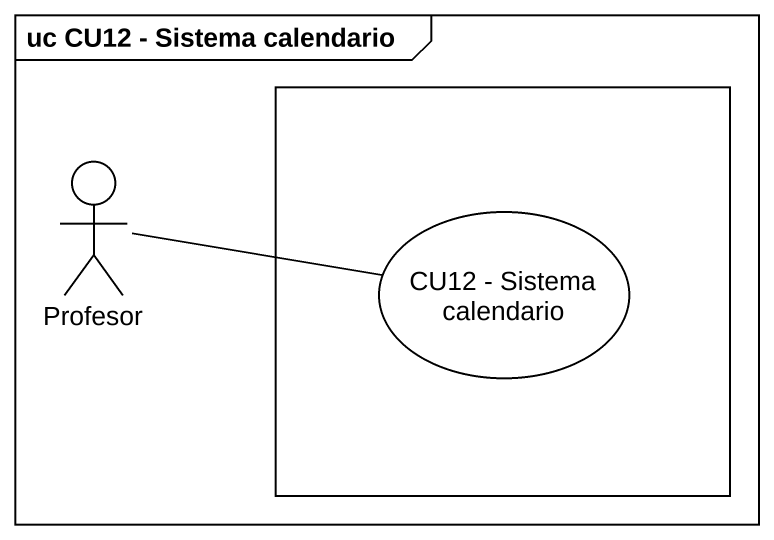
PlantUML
@startuml
mainframe uc CU12 - Sistema calendario
actor Profesor
rectangle " " as rectangle1 {
  usecase "CU12 - Sistema calendario" as CU12_Sistema_calendario
}
Profesor -right- CU12_Sistema_calendario
@enduml
